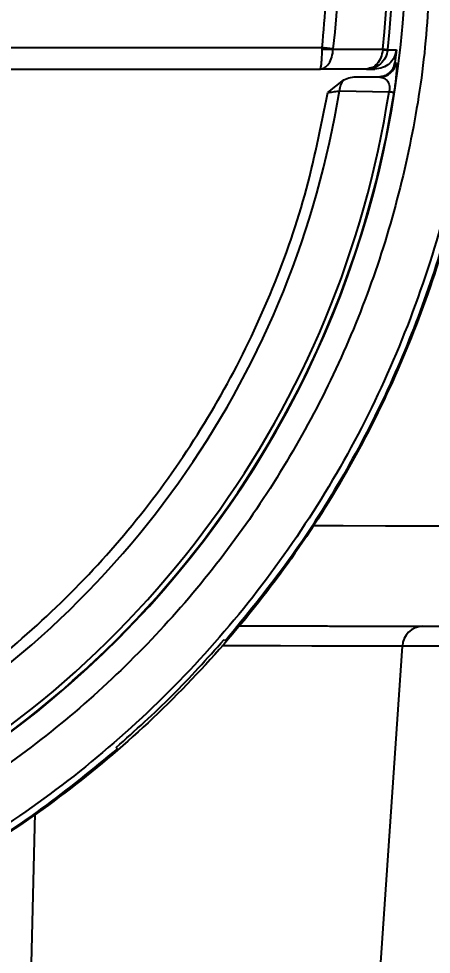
# Model space of a CAD drawing. Header units: millimetres. Extents: x 2404 to 4548, y 1024 to 2541.
# Drawn here: x 3113.8 to 3152, y 2119.6 to 2206.2 of the extents above; entities that cross this region are included whole.
import ezdxf

# ---------------------------------------------------------------- set-up
doc = ezdxf.new("R2010")
doc.units = ezdxf.units.MM
doc.layers.add('AM_5', color=3, linetype='Continuous', lineweight=25)
doc.styles.add('SLDTEXTSTYLE1', font='txt.shx', dxfattribs={"width": 0.7, "bigfont": 'gbcbig.shx'})
doc.dimstyles.new('SLDDIMSTYLE12$0', dxfattribs={"dimtxt": 12, "dimasz": 10, "dimexe": 0, "dimexo": 0.0625, "dimgap": 0.875, "dimtad": 1, "dimdec": 1, "dimlfac": 1.8, "dimrnd": 1e-09, "dimzin": 12, "dimdsep": 46, "dimtxsty": 'SLDTEXTSTYLE1', "dimcen": 0.09, "dimdle": 8.16, "dimclrd": 3, "dimclre": 3, "dimadec": 0, "dimazin": 3, "dimtfac": 1, "dimtdec": 1, "dimtofl": 0, "dimtmove": 0, "dimatfit": 3, "dimfxl": 0, "dimfrac": 2, "dimtolj": 1, "dimlwd": 5, "dimlwe": 5, "dimarcsym": 0})

# ---------------------------------------------------------------- blocks, each defined once
blk = doc.blocks.new('*D68')
at = {"layer": 'AM_5', "color": 3, "lineweight": 5, "transparency": 16777216}
blk.add_line((3114.459, 2411.686), (3298.352, 2411.686), dxfattribs=at)
at = {"layer": 'AM_5', "color": 3, "linetype": 'Continuous', "lineweight": 5, "transparency": 16777216}
for p, q in [((3298.352, 2401.686), (3298.352, 2122.945)), ((3161.527, 2112.945), (3298.352, 2112.945))]:
    blk.add_line(p, q, dxfattribs=at)
at = {"layer": 'AM_5', "color": 3, "transparency": 16777216}
for points in [[(3296.686, 2401.686), (3300.019, 2401.686), (3298.352, 2411.686)], [(3296.686, 2122.945), (3300.019, 2122.945), (3298.352, 2112.945)]]:
    blk.add_solid(points, dxfattribs=at)
at = {"layer": 'Defpoints', "color": 0, "transparency": 16777216}
for p in [(3114.397, 2411.686), (3161.464, 2112.945), (3298.352, 2112.945)]:
    blk.add_point(p, dxfattribs=at)
at = {"layer": 'AM_5', "color": 0, "transparency": 16777216, "insert": (3291.477, 2262.316), "char_height": 12, "attachment_point": 5, "rotation": 90, "style": 'SLDTEXTSTYLE1'}
blk.add_mtext('\\A1;350', dxfattribs=at)

msp = doc.modelspace()

# ---------------------------------------------------------------- linework, layer by layer
at = {"color": 7, "linetype": 'Continuous', "lineweight": 25}
for p, q in [((3091.203, 2203.58), (3141.895, 2203.58)), ((3141.892, 2203.42), (3141.895, 2203.58)), ((3142.92, 2203.46), (3142.917, 2203.42)), ((3142.917, 2203.42), (3147.503, 2203.428)), ((3147.503, 2203.428), (3147.497, 2203.359)), ((3147.963, 2203.359), (3147.965, 2203.376)), ((3147.963, 2203.359), (3148.768, 2203.361)), ((3148.768, 2203.361), (3148.63, 2202.185)), ((3148.63, 2202.185), (3148.724, 2202.152)), ((3091.203, 2201.58), (3141.694, 2201.58)), ((3141.694, 2201.58), (3141.91, 2201.644)), ((3141.694, 2201.58), (3141.739, 2201.633)), ((3145.989, 2201.58), (3141.694, 2201.58)), ((3146.333, 2201.642), (3145.989, 2201.58)), ((3146.211, 2201.633), (3145.989, 2201.58)), ((3145.989, 2201.58), (3146.777, 2201.58)), ((3142.415, 2199.396), (3143.889, 2200.571)), ((3145.197, 2200.87), (3147.238, 2200.836)), ((3145.197, 2200.87), (3147.141, 2200.87)), ((3143.486, 2199.547), (3148.086, 2199.464)), ((3132.816, 2148.728), (3132.928, 2148.617)), ((3146.913, 2112.976), (3149.321, 2148.111)), ((3122.933, 2138.621), (3122.821, 2138.733)), ((3115.285, 2132.646), (3114.813, 2113.045))]:
    msp.add_line(p, q, dxfattribs=at)
at = {"color": 7, "linetype": 'Continuous', "lineweight": 25, "flags": 128}
for points in [[(3141.895, 2203.58), (3142.036, 2203.564), (3142.176, 2203.547), (3142.313, 2203.531), (3142.447, 2203.516), (3142.575, 2203.5), (3142.698, 2203.486), (3142.813, 2203.473), (3142.92, 2203.46)], [(3147.503, 2203.428), (3147.6, 2203.417), (3147.688, 2203.407), (3147.765, 2203.399), (3147.83, 2203.391), (3147.883, 2203.385), (3147.924, 2203.381), (3147.951, 2203.378), (3147.965, 2203.376)], [(3147.141, 2200.87), (3147.195, 2200.851), (3147.238, 2200.836)], [(3148.546, 2199.393), (3148.532, 2199.395), (3148.504, 2199.399), (3148.464, 2199.405), (3148.411, 2199.413), (3148.347, 2199.423), (3148.27, 2199.435), (3148.183, 2199.449), (3148.086, 2199.464)], [(3141.145, 2159.291), (3143.829, 2159.285), (3147.763, 2159.277), (3151.435, 2159.269), (3154.825, 2159.262), (3157.915, 2159.255), (3160.688, 2159.249), (3163.129, 2159.244), (3165.226, 2159.24), (3166.967, 2159.236), (3168.342, 2159.233), (3169.344, 2159.231)], [(3149.321, 2148.111), (3147.734, 2148.114), (3145.797, 2148.118), (3143.524, 2148.123), (3140.932, 2148.129), (3138.039, 2148.135), (3134.866, 2148.142), (3132.612, 2148.146)], [(3154.764, 2148.099), (3153.843, 2148.101), (3152.964, 2148.103), (3152.143, 2148.105), (3151.393, 2148.106), (3150.725, 2148.108), (3150.151, 2148.109), (3149.681, 2148.11), (3149.321, 2148.111)]]:
    msp.add_lwpolyline(points, dxfattribs=at)
at = {"color": 7, "linetype": 'Continuous', "lineweight": 25}
for centre, radius, start, end in [((3058.179, 2213.37), 91.48, 295.79271, 180), ((3058.179, 2213.37), 90.341, 353.64897, 186.35103), ((3058.179, 2213.37), 89.875, 353.64897, 186.35103), ((3058.179, 2213.37), 85.319, 353.33017, 186.66983), ((3142.404, 2217.742), 14.332, 267.94983, 272.05042), ((3147.73, 2205.184), 1.84, 262.7292, 277.27215), ((3147.236, 2202.337), 1.5, 270.08724, 352.92929), ((3145.246, 2199.444), 1.764, 140.3012, 176.66464), ((3058.179, 2213.37), 91.441, 295.84596, 351.20762), ((3058.179, 2213.37), 90.976, 296.50811, 351.20762), ((3058.179, 2213.37), 86.42, 299.88973, 350.7957), ((3151.262, 2148.025), 1.943, 91.26442, 177.45771)]:
    msp.add_arc(centre, radius, start, end, dxfattribs=at)
for points in [[(3141.895, 2203.58), (3142.149, 2206.533), (3142.658, 2212.439), (3142.234, 2221.338), (3140.942, 2230.141), (3138.714, 2238.759), (3135.595, 2247.095), (3131.615, 2255.056), (3126.819, 2262.554), (3121.261, 2269.505), (3115.002, 2275.833), (3108.112, 2281.467), (3100.667, 2286.345), (3092.75, 2290.411), (3084.449, 2293.625), (3075.856, 2295.93), (3067.067, 2297.385), (3061.141, 2297.566), (3058.179, 2297.656)], [(3151.919, 2213.371), (3151.832, 2210.303), (3151.658, 2204.168), (3150.255, 2195.053), (3148.03, 2186.115), (3144.922, 2177.44), (3140.984, 2169.111), (3136.246, 2161.207), (3130.758, 2153.807), (3124.57, 2146.98), (3117.743, 2140.792), (3110.342, 2135.303), (3102.439, 2130.566), (3094.109, 2126.627), (3085.434, 2123.519), (3076.496, 2121.294), (3067.382, 2119.891), (3061.246, 2119.717), (3058.179, 2119.63)], [(3155.852, 2202.581), (3155.328, 2198.93), (3154.28, 2191.626), (3151.16, 2180.983), (3146.953, 2170.74), (3141.597, 2161.039), (3135.193, 2152), (3127.811, 2143.738), (3119.549, 2136.357), (3110.51, 2129.952), (3100.809, 2124.597), (3090.566, 2120.389), (3079.923, 2117.269), (3072.62, 2116.221), (3068.968, 2115.697)], [(3155.598, 2196.343), (3155.011, 2193.429), (3153.835, 2187.601), (3151.082, 2179.107), (3147.635, 2170.878), (3143.435, 2163.007), (3138.589, 2155.506), (3134.815, 2150.913), (3132.928, 2148.617)], [(3155.65, 2196.039), (3154.963, 2192.744), (3153.591, 2186.156), (3150.27, 2176.604), (3146.066, 2167.42), (3140.93, 2158.717), (3134.941, 2150.581), (3128.153, 2143.096), (3120.64, 2136.341), (3112.478, 2130.386), (3103.753, 2125.288), (3094.552, 2121.123), (3084.985, 2117.843), (3078.391, 2116.499), (3075.094, 2115.826)], [(3122.821, 2138.733), (3124.577, 2140.309), (3128.088, 2143.462), (3131.24, 2146.973), (3132.816, 2148.728)], [(3122.933, 2138.621), (3120.636, 2136.734), (3116.043, 2132.96), (3108.542, 2128.115), (3100.671, 2123.914), (3092.443, 2120.467), (3083.948, 2117.714), (3078.121, 2116.539), (3075.207, 2115.951)]]:
    msp.add_open_spline(points, degree=3, dxfattribs=at)
for points, knots in [([(3141.739, 2201.633), (3141.751, 2201.671), (3141.784, 2201.769), (3141.835, 2202.112), (3141.878, 2202.688), (3141.887, 2203.181), (3141.892, 2203.42)], [0, 0, 0, 0, 0.16022, 0.408503, 0.713406, 1, 1, 1, 1]), ([(3141.91, 2201.644), (3141.984, 2201.66), (3142.206, 2201.707), (3142.529, 2202.065), (3142.827, 2202.661), (3142.887, 2203.165), (3142.917, 2203.42)], [0, 0, 0, 0, 0.138485, 0.418974, 0.706279, 1, 1, 1, 1]), ([(3147.497, 2203.359), (3147.455, 2203.111), (3147.372, 2202.621), (3147.004, 2202.046), (3146.598, 2201.695), (3146.314, 2201.649), (3146.211, 2201.633)], [0, 0, 0, 0, 0.287269, 0.568771, 0.843667, 1, 1, 1, 1]), ([(3147.963, 2203.359), (3147.908, 2203.111), (3147.8, 2202.621), (3147.318, 2202.047), (3146.802, 2201.702), (3146.449, 2201.657), (3146.333, 2201.642)], [0, 0, 0, 0, 0.29336, 0.580831, 0.861555, 1, 1, 1, 1]), ([(3148.768, 2203.361), (3148.715, 2203.121), (3148.61, 2202.642), (3148.14, 2202.06), (3147.509, 2201.658), (3147.021, 2201.606), (3146.777, 2201.58)], [0, 0, 0, 0, 0.249916, 0.499877, 0.7499, 1, 1, 1, 1]), ([(3147.141, 2200.87), (3147.322, 2200.889), (3147.684, 2200.927), (3148.154, 2201.223), (3148.506, 2201.653), (3148.589, 2202.007), (3148.63, 2202.185)], [0, 0, 0, 0, 0.249919, 0.499876, 0.749973, 1, 1, 1, 1]), ([(3148.724, 2202.152), (3148.744, 2202.118), (3148.782, 2202.052), (3148.783, 2201.626), (3148.753, 2201.12), (3148.707, 2200.616), (3148.64, 2200.035), (3148.576, 2199.602), (3148.546, 2199.393)], [0, 0, 0, 0, 0.259733, 0.49902, 0.627221, 0.751249, 0.879327, 1, 1, 1, 1]), ([(3143.889, 2200.571), (3144.099, 2200.659), (3144.517, 2200.836), (3144.971, 2200.859), (3145.197, 2200.87)], [0, 0, 0, 0, 0.501536, 1, 1, 1, 1]), ([(3147.238, 2200.836), (3147.446, 2200.796), (3147.757, 2200.734), (3148.011, 2200.376), (3148.077, 2200.171), (3148.105, 2200.068), (3148.123, 2199.945), (3148.125, 2199.846), (3148.125, 2199.844), (3148.125, 2199.836), (3148.126, 2199.806), (3148.125, 2199.74), (3148.116, 2199.62), (3148.097, 2199.521), (3148.086, 2199.464)], [0, 0, 0, 0, 0.499072, 0.748501, 0.753083, 0.790355, 0.886478, 0.88655, 0.887097, 0.888597, 0.894219, 0.915728, 0.950596, 1, 1, 1, 1]), ([(3100.463, 2139.299), (3102.641, 2140.572), (3107.626, 2143.486), (3114.69, 2149.14), (3121.655, 2155.972), (3127.774, 2163.582), (3132.997, 2171.831), (3137.225, 2180.626), (3140.502, 2189.833), (3141.777, 2196.208), (3142.415, 2199.396)], [0, 0, 0, 0, 0.099849, 0.228442, 0.357035, 0.485628, 0.614221, 0.742814, 0.871407, 1, 1, 1, 1]), ([(3142.415, 2199.396), (3142.531, 2199.414), (3142.746, 2199.447), (3143.123, 2199.499), (3143.345, 2199.528), (3143.486, 2199.547)], [0, 0, 0, 0, 0.298088, 0.553601, 1, 1, 1, 1]), ([(3134.186, 2150.003), (3134.455, 2150.003), (3135.317, 2150.001), (3136.726, 2149.998), (3138.411, 2149.994), (3140.045, 2149.991), (3141.628, 2149.988), (3144.06, 2149.982), (3147.065, 2149.976), (3150.292, 2149.969), (3152.872, 2149.964), (3155.078, 2149.959), (3156.84, 2149.955), (3158.167, 2149.952), (3158.751, 2149.951), (3159.012, 2149.951)], [0, 0, 0, 0, 0.021091, 0.067714, 0.114337, 0.16096, 0.207583, 0.254207, 0.383458, 0.50242, 0.611091, 0.709469, 0.824612, 0.921457, 1, 1, 1, 1])]:
    msp.add_open_spline(points, degree=3, knots=knots, dxfattribs=at)

# ---------------------------------------------------------------- dimensions: what is measured, and where the dimension line sits
at = {"layer": 'AM_5'}
dim = msp.add_linear_dim(base=(3298.352, 2112.945), p1=(3114.397, 2411.686), p2=(3161.464, 2112.945), angle=90, text='350', dimstyle='SLDDIMSTYLE12$0', override={"dimlfac": 1, "dimpost": ''}, dxfattribs=at)
dim.commit()
dim.dimension.update_dxf_attribs({"geometry": '*D68', "text_midpoint": (3291.477, 2262.316)})

doc.saveas('drawing.dxf')
